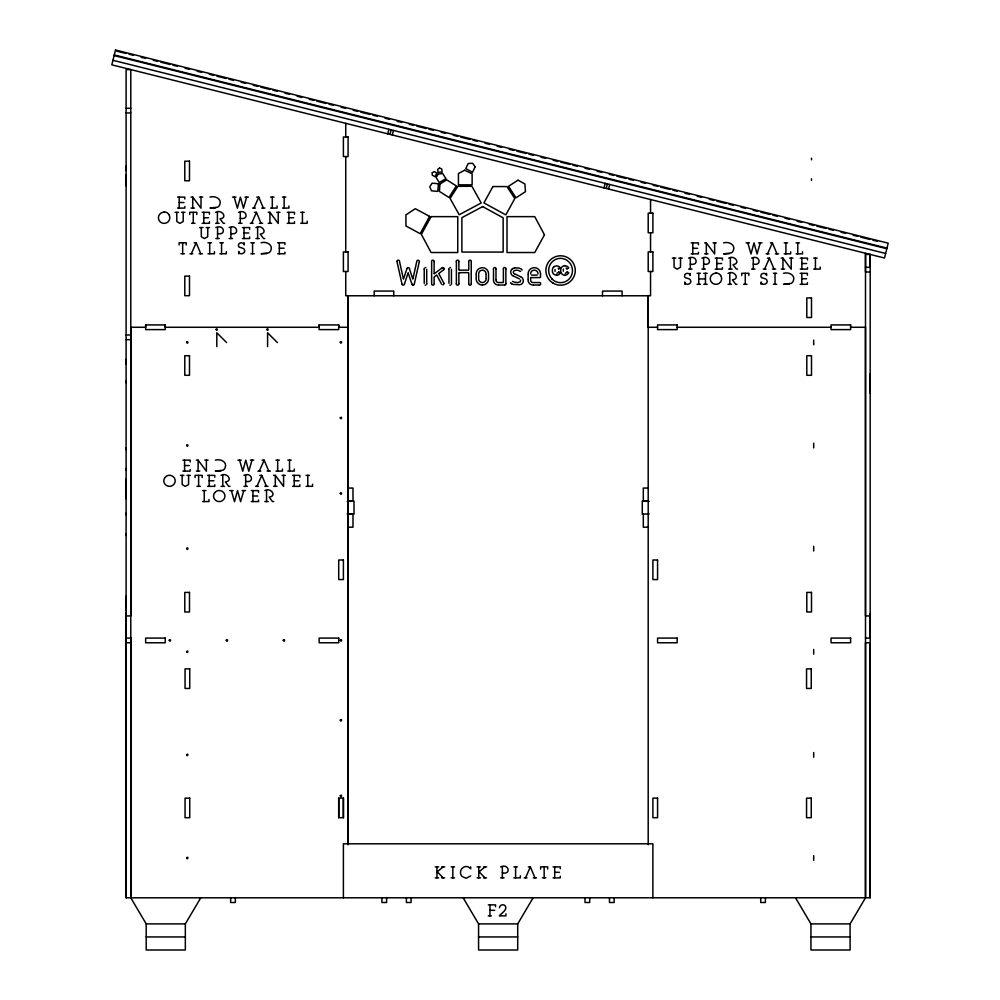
<?xml version="1.0" encoding="UTF-8"?>
<svg xmlns="http://www.w3.org/2000/svg" width="1000" height="1000" viewBox="0 0 1000 1000"><rect width="100%" height="100%" fill="white"/><g stroke="black" fill="none" stroke-linecap="round" stroke-linejoin="round"><path stroke-width="1.5" d="M795.537 897.812L810.95 923.9L810.95 950L850.088 950L850.088 923.9L865.5 897.812L865.5 642.75L870.188 642.75L870.188 897.775L126.1 897.812L126.1 69.588L130.787 69.588L130.787 615.938L126.1 615.938M126.1 185.837L126.1 174.725M126.1 170.487L126.1 166.025M200.75 897.812L185.338 923.9L185.338 950L146.2 950L146.2 923.9L130.787 897.812L130.787 327.275L145.662 327.275L145.662 324.925L165.238 324.925L165.238 327.275L319.137 327.275L319.137 324.925L338.713 324.925L338.713 327.275L348.088 327.275M145.662 324.925L145.662 329.613L165.238 329.613L165.238 324.925M319.137 324.925L319.137 329.613L338.713 329.613L338.713 324.925M338.713 817.7L338.713 798.138L343.4 798.138L343.4 817.7L338.713 817.7L338.713 798.138M345.737 271.512L345.737 295.775L650.55 295.775L650.55 271.512M345.737 251.938L345.737 156.575M345.737 137L345.737 123.362M348.088 843.8L348.088 295.775M648.2 295.775L648.2 327.275L657.575 327.275M652.887 897.812L652.887 843.8L343.4 843.8L343.4 897.812M865.5 253.263L865.5 615.938L870.188 615.938M870.188 613.625L870.188 638.062L865.5 638.062M870.188 393.275L870.188 373.7M870.188 271.988L865.5 271.988L865.5 254.438L870.188 254.438L870.188 267.3L865.5 267.3M488.55 278.863L488.55 278.837A6.175 6.175 0 0 1 482.525 285.038L482.525 285.012M444.025 268.962L443.55 269.925M555.037 269.5L555.025 271.413M499.438 907.812C499.475 905.175 502.912 903.9 504.888 905.425C508.425 909.525 501.238 913.3 499.312 915.875L505.9 915.875L505.9 913.812M412.975 278.587L416.7 261.8M414.4 283.575L419.15 262.225M387.738 133.825L388.875 129.275M390.012 134.388L391.15 129.838M392.287 134.963L393.425 130.412M604 187.887L605.138 183.337M606.275 188.463L607.413 183.912M608.55 189.025L609.688 184.475M246.65 197.113L243.463 208.212L240.413 197.113L237.375 208.212L234.213 197.113M252.025 460.138L248.837 471.238L245.775 460.138L242.75 471.238L239.587 460.138M243.787 490.588L240.613 501.688L237.55 490.588L234.525 501.688L231.35 490.588M760.25 242.887L757.075 253.988L754.013 242.887L750.987 253.988L747.812 242.887M404.525 283.75L408.075 273.05M403.512 278.962L406.85 268.95M191.35 253.75L196.175 242.787L194.15 242.787M253.938 208.075L258.775 197.113L256.75 197.113M251.612 223.3L256.438 212.338L254.412 212.338M259.312 471.1L264.137 460.138L262.113 460.138M256.988 486.325L261.812 475.363L259.788 475.363M767.55 253.85L772.375 242.887L770.35 242.887M764.613 269.075L769.438 258.113L767.412 258.113M525.538 877.85L530.375 866.888L528.35 866.888M558.625 271.837L558.638 271.8A1.938 1.938 0 0 1 556.875 273.188M568.75 272.825L567.725 274.1A3.887 3.887 0 0 1 566.038 274.962L565.062 275.062M463.162 897.812L478.575 923.9L478.575 950L517.712 950L517.712 923.9L533.125 897.812M470.7 875.888L466.2 878.25L462.175 876.525A5.925 5.925 0 0 1 460.513 872.4L460.625 871.225A5.913 5.913 0 0 1 462.175 868.263L463.988 867A5.475 5.475 0 0 1 468.738 867.163L470.688 868.838L470.688 866.875M436.925 872.038L443.212 866.875M478.775 872.038L485.062 866.875M439.15 273.225L443.125 270.238M434.35 273.7L441.812 268.113M434.312 276.837L436.538 275.188M442.038 267.938L442.762 267.7M558.888 268.837L560.025 268.225M567.3 268.8L568.275 268.275M215.675 207.963L209.988 208.075L217.75 207.125A5.325 5.325 0 0 0 219.75 204.688C222.213 198.775 214.838 195.5 209.988 197.087M266.788 253.637L261.1 253.75L268.863 252.812A5.325 5.325 0 0 0 270.863 250.362C273.325 244.45 265.95 241.175 261.1 242.775M729.287 253.738L723.587 253.85L731.35 252.9A5.325 5.325 0 0 0 733.35 250.463C735.812 244.55 728.438 241.275 723.587 242.862M789.262 284.188L783.562 284.3L791.325 283.363A5.325 5.325 0 0 0 793.325 280.912C795.788 275 788.413 271.725 783.562 273.312M221.05 470.988L215.362 471.1L223.113 470.163A5.325 5.325 0 0 0 225.125 467.725C227.587 461.812 220.212 458.537 215.362 460.125M514.637 267.887L518.7 267.987A8.775 8.775 0 0 1 521.112 268.975L521.3 269.088A1.338 1.338 0 0 1 521.987 270.15M442.863 285.012L444.025 283.812A1.25 1.25 0 0 0 443.938 283.275M347.088 501.337L352.987 501.087L352.987 488.05L348.088 488.05M347.987 501.3L354.012 501.05L354.012 514.188L347.987 513.938M649.2 513.888L642.275 514.188L642.275 501.05L648.3 501.3M517.712 282.55L520.2 281.887L520.625 280.062M126.1 108.287L130.787 108.287M126.1 112.975L130.787 112.975M177.55 197.113L184.8 197.113L184.8 198.975M191.012 197.087L192.725 197.087L201.012 208.212L201.012 197.087M199.462 197.087L202.725 197.087M232.5 197.113L235.9 197.113M244.963 197.113L248.375 197.113M270.587 197.087L274 197.087M282.45 197.087L285.85 197.087M179.2 202.525L183.975 202.525M177.55 208.088L184.8 208.088L184.8 206.488M191.012 208.075L194.425 208.075M252.575 208.075L255.4 208.075M261.75 208.075L264.962 208.075M270.587 208.075L277.038 208.075L277.038 206M282.45 208.075L288.9 208.075L288.9 206M175.062 212.338L178.512 212.338M181.575 212.338L184.975 212.338M202.162 212.338L209.412 212.338L209.412 214.2M215.7 212.338C221.537 208.85 228.263 217.887 220 218.85L223.35 223.312L224.587 223.312M238.575 212.338C246.875 208.487 249.438 220.525 240.287 218.287M268.225 212.312L269.925 212.312L278.225 223.438L278.225 212.312M276.675 212.312L279.938 212.312M287.225 212.338L294.475 212.338L294.475 214.2M300.712 212.312L304.125 212.312M203.8 217.75L208.588 217.75M288.875 217.75L293.65 217.75M191.562 223.3L194.975 223.3M202.162 223.312L209.412 223.312L209.412 221.713M215.7 223.312L219.112 223.312M238.575 223.312L241.988 223.312M250.238 223.3L253.075 223.3M259.425 223.3L262.638 223.3M268.225 223.3L271.637 223.3M287.225 223.312L294.475 223.312L294.475 221.713M300.712 223.3L307.175 223.3L307.175 221.225M199.575 227.562L203.025 227.562M206.088 227.562L209.488 227.562M215.85 227.562C224.15 223.713 226.713 235.75 217.55 233.512M229.137 227.562C237.438 223.713 240 235.75 230.85 233.512M242.387 227.562L249.638 227.562L249.638 229.438M255.925 227.562C261.762 224.075 268.488 233.113 260.225 234.075L263.575 238.538L264.812 238.538M244.025 232.975L248.812 232.975M215.85 238.538L219.262 238.538M229.137 238.538L232.55 238.538M242.387 238.538L249.638 238.538L249.638 236.938M255.925 238.538L259.337 238.538M207.987 242.775L211.4 242.775M219.85 242.775L223.263 242.775M250.863 242.775L254.262 242.775M277.675 242.787L284.925 242.787L284.925 244.662M691.162 242.887L698.413 242.887L698.413 244.75M704.625 242.862L706.325 242.862L714.625 253.988L714.625 242.862M713.075 242.862L716.325 242.862M746.112 242.887L749.5 242.887M758.562 242.887L761.975 242.887M784.188 242.862L787.6 242.862M796.05 242.862L799.463 242.862M279.325 248.2L284.1 248.2M692.8 248.3L697.588 248.3M180.963 253.75L184.375 253.75M189.975 253.75L192.812 253.75M199.163 253.75L202.375 253.75M207.987 253.75L214.45 253.75L214.45 251.675M219.85 253.75L226.312 253.75L226.312 251.675M250.863 253.75L254.262 253.75M277.675 253.762L284.925 253.762L284.925 252.162M691.162 253.863L698.413 253.863L698.413 252.262M704.625 253.85L708.025 253.85M766.175 253.85L769.013 253.85M775.362 253.85L778.575 253.85M784.188 253.85L790.65 253.85L790.65 251.775M796.05 253.85L802.5 253.85L802.5 251.775M672.35 258.113L675.8 258.113M678.863 258.113L682.262 258.113M688.625 258.113C696.925 254.262 699.488 266.3 690.325 264.062M701.912 258.113C710.212 254.262 712.775 266.3 703.625 264.062M715.163 258.113L722.412 258.113L722.412 259.975M728.7 258.113C734.538 254.625 741.275 263.663 733.012 264.625L736.363 269.088L737.588 269.088M751.587 258.113C759.875 254.262 762.45 266.3 753.288 264.062M781.225 258.087L782.938 258.087L791.225 269.212L791.225 258.087M789.675 258.087L792.938 258.087M800.225 258.113L807.475 258.113L807.475 259.975M813.725 258.087L817.125 258.087M716.812 263.525L721.587 263.525M801.875 263.525L806.65 263.525M688.625 269.088L692.038 269.088M701.912 269.088L705.325 269.088M715.163 269.088L722.412 269.088L722.412 267.488M728.7 269.088L732.113 269.088M751.587 269.088L755 269.088M763.25 269.075L766.075 269.075M772.425 269.075L775.638 269.075M781.225 269.075L784.638 269.075M800.225 269.088L807.475 269.088L807.475 267.488M813.725 269.075L820.175 269.075L820.175 267M459.263 270.175L468.363 270.175M459.263 272.65L468.363 272.65M697.062 273.312L700.462 273.312M703.75 273.312L707.163 273.312M728.088 273.337C733.925 269.85 740.65 278.888 732.387 279.85L735.738 284.312L736.975 284.312M773.337 273.312L776.725 273.312M800.15 273.337L807.387 273.337L807.387 275.2M531.425 275.125L537.212 275.125M531.013 277.6L540.1 277.6M801.787 278.75L806.575 278.75M698.763 278.925L705.462 278.925M498.688 282.55L503.15 282.55M533.7 282.55L538.65 282.55M697.062 284.3L700.462 284.3M703.75 284.3L707.163 284.3M728.088 284.312L731.488 284.312M743.587 284.3L746.988 284.3M773.337 284.3L776.725 284.3M800.15 284.312L807.387 284.312L807.387 282.712M498.825 285.012L504.237 285.012M533.7 285.012L538.65 285.012M677.15 327.275L831.05 327.275M850.625 327.275L865.5 327.275L865.5 897.812M126.1 334.988L130.787 334.988M126.1 339.675L130.787 339.675M182.925 460.138L190.175 460.138L190.175 462.013M196.388 460.125L198.088 460.125L206.388 471.238L206.388 460.125M204.838 460.125L208.1 460.125M237.875 460.138L241.275 460.138M250.338 460.138L253.738 460.138M275.963 460.125L279.363 460.125M287.812 460.125L291.225 460.125M184.575 465.562L189.35 465.562M196.388 471.1L199.8 471.1M257.95 471.1L260.775 471.1M267.125 471.1L270.338 471.1M275.963 471.1L282.413 471.1L282.413 469.038M287.812 471.1L294.275 471.1L294.275 469.038M182.925 471.125L190.175 471.125L190.175 469.525M180.438 475.363L183.888 475.363M186.95 475.363L190.338 475.363M207.537 475.363L214.775 475.363L214.775 477.238M221.075 475.363C226.912 471.887 233.637 480.925 225.375 481.887L228.725 486.35L229.963 486.35M243.95 475.363C252.25 471.525 254.812 483.562 245.662 481.325M273.6 475.35L275.3 475.35L283.6 486.463L283.6 475.35M282.05 475.35L285.3 475.35M292.6 475.363L299.85 475.363L299.85 477.238M306.087 475.35L309.5 475.35M209.175 480.788L213.962 480.788M294.237 480.788L299.025 480.788M196.938 486.325L200.35 486.325M207.537 486.35L214.775 486.35L214.775 484.75M221.075 486.35L224.475 486.35M243.95 486.35L247.362 486.35M255.613 486.325L258.45 486.325M264.8 486.325L268.012 486.325M273.6 486.325L277.013 486.325M292.6 486.35L299.85 486.35L299.85 484.75M306.087 486.325L312.55 486.325L312.55 484.263M648.2 488.05L643.312 488.05L643.312 501.087L649.2 501.337M202.55 490.575L205.963 490.575M229.65 490.588L233.05 490.588M242.1 490.588L245.512 490.588M251.3 490.588L258.55 490.588L258.55 492.463M264.837 490.588C270.675 487.113 277.4 496.15 269.137 497.113L272.488 501.575L273.725 501.575M252.938 496.012L257.725 496.012M202.55 501.55L209 501.55L209 499.487M251.3 501.575L258.55 501.575L258.55 499.975M264.837 501.575L268.25 501.575M348.088 527.188L352.987 527.188L352.987 514.138L347.088 513.888M648.2 527.188L643.312 527.188L643.312 514.138M126.1 638.088L130.787 638.088M126.1 642.775L130.787 642.775M435.238 866.875L438.638 866.875M441.7 866.875L444.787 866.875M451.138 866.875L454.538 866.875M477.075 866.875L480.475 866.875M483.537 866.875L486.625 866.875M500.65 866.888C508.95 863.037 511.512 875.088 502.35 872.837M513.9 866.875L517.3 866.875M553.05 866.888L560.3 866.888L560.3 868.763M554.7 872.312L559.475 872.312M435.238 877.85L438.638 877.85M441.6 877.85L444.65 877.85M451.138 877.85L454.538 877.85M477.075 877.85L480.475 877.85M483.45 877.85L486.488 877.85M500.65 877.862L504.062 877.862M513.9 877.85L520.35 877.85L520.35 875.775M524.175 877.85L527 877.85M533.35 877.85L536.562 877.85M542.463 877.85L545.875 877.85M553.05 877.862L560.3 877.862L560.3 876.263M488.3 904.887L495.55 904.887L495.55 906.775M489.95 910.312L494.725 910.312M488.3 915.863L491.35 915.863M146.2 923.9L185.338 923.9M478.575 923.9L517.712 923.9M810.95 923.9L850.088 923.9M146.2 936.95L185.338 936.95M478.575 936.95L517.712 936.95M810.95 936.95L850.088 936.95M564.925 265.875L566.5 266.1A3.787 3.787 0 0 1 568.375 267.425L568.737 268.012M517.487 282.55L514.325 282.1M482.275 285.012L482.225 285.012A6.188 6.188 0 0 1 476.163 278.938M520.6 271.413L520.225 271.312A7.338 7.338 0 0 0 516.375 270.175L514.1 270.625L513.288 271.988A1.863 1.863 0 0 0 513.337 272.587M116.825 51.175L125.913 53.45M128.95 54.2L133.488 55.338M141.062 57.237L145.612 58.375M153.188 60.263L157.738 61.4M160.763 62.162L169.85 64.425M172.887 65.188L177.425 66.325M185 68.213L189.55 69.35M197.125 71.25L201.675 72.387M209.25 74.275L213.787 75.412M216.825 76.175L225.912 78.45M228.938 79.2L233.487 80.337M241.062 82.238L245.613 83.375M253.188 85.262L257.725 86.4M260.763 87.163L269.85 89.425M272.875 90.188L277.425 91.325M285 93.212L289.55 94.35M297.125 96.25L301.663 97.387M309.237 99.275L313.788 100.412M316.812 101.175L325.913 103.45M328.938 104.2L333.488 105.337M341.062 107.238L345.6 108.362M353.175 110.262L357.725 111.4M360.75 112.15L369.837 114.425M372.875 115.188L377.425 116.325M384.988 118.212L389.538 119.35M397.113 121.25L401.662 122.387M409.237 124.275L413.775 125.412M416.812 126.175L425.9 128.438M428.925 129.2L433.475 130.338M441.05 132.225L445.6 133.363M453.175 135.262L457.713 136.4M460.75 137.15L469.837 139.425M472.863 140.188L477.413 141.325M484.988 143.212L489.538 144.35M497.113 146.25L501.65 147.375M509.225 149.275L513.775 150.412M516.8 151.175L525.9 153.438M528.925 154.2L533.475 155.338M541.05 157.225L545.588 158.363M553.162 160.263L557.712 161.4M560.737 162.15L569.837 164.425M572.863 165.188L577.413 166.325M584.987 168.212L589.525 169.35M597.1 171.25L601.65 172.375M609.225 174.275L613.775 175.413M616.8 176.163L625.887 178.438M628.925 179.2L633.462 180.338M641.038 182.225L645.588 183.363M653.162 185.263L657.712 186.4M660.738 187.15L669.825 189.425M672.862 190.188L677.4 191.312M684.975 193.212L689.525 194.35M697.1 196.238L701.65 197.375M709.225 199.275L713.763 200.413M716.8 201.163L725.888 203.438M728.913 204.2L733.462 205.338M741.038 207.225L745.588 208.363M753.162 210.263L757.7 211.388M760.738 212.15L769.825 214.425M772.85 215.188L777.4 216.312M784.975 218.212L789.525 219.35M797.1 221.238L801.637 222.375M809.212 224.275L813.763 225.413M816.787 226.163L825.888 228.438M828.913 229.2L833.462 230.338M841.038 232.225L845.575 233.363M853.15 235.263L857.7 236.388M860.725 237.15L869.825 239.425M872.85 240.175L877.4 241.312M114.262 54.962L886.963 248.137M114.125 55.538L886.812 248.713M112.938 60.287L885.625 253.463M513.325 281.725L512.55 281.413M513.513 276.05L519.45 278.9M514.525 273.788L520.5 276.675M558.987 271.988L560.1 272.587M567.425 272.025L568.387 272.562M511.512 283.65L511.538 283.675A1.325 1.325 0 0 1 510.775 282.562M761.15 283.012C763.225 286.087 769 283.363 766.725 279.887A2.775 2.775 0 0 0 765.175 278.788L761.688 277.688A2.075 2.075 0 0 1 760.913 276.488C760.075 273.2 765.438 272.062 766.562 275.012M684.8 283.012C686.862 286.087 692.638 283.363 690.362 279.887A2.775 2.775 0 0 0 688.812 278.788L685.325 277.688A2.075 2.075 0 0 1 684.562 276.488C683.713 273.2 689.087 272.062 690.2 275.012M238.688 252.463C240.75 255.538 246.525 252.812 244.25 249.338A2.775 2.775 0 0 0 242.712 248.238L239.213 247.138A2.075 2.075 0 0 1 238.45 245.95C237.613 242.662 242.975 241.513 244.088 244.462M277.387 342.575L267.587 332.775L267.587 346.637M226.612 342.575L216.812 332.775L216.812 346.637M479.3 872.038L485.062 877.85M437.463 872.038L443.212 877.85M720.65 275.663L721.175 276.613A5.475 5.475 0 0 1 720.65 281.9A5.7 5.7 0 0 1 711.287 281.913A5.463 5.463 0 0 1 710.725 276.625L711.263 275.663A5.713 5.713 0 0 1 715.962 273.175M168.812 214.662L169.338 215.613A5.475 5.475 0 0 1 168.812 220.9A5.7 5.7 0 0 1 164.125 223.363A5.725 5.725 0 0 1 159.412 220.9A5.463 5.463 0 0 1 158.887 215.625L159.425 214.662A5.713 5.713 0 0 1 164.125 212.175M438.85 273.75L443.775 282.975M436.85 275.287L441.575 284.137M772.375 242.887L776.988 253.85M769.438 258.113L774.05 269.075M258.775 197.113L263.387 208.075M256.438 212.338L261.05 223.3M530.375 866.888L534.987 877.85M196.175 242.787L200.787 253.75M264.137 460.138L268.75 471.1M261.812 475.363L266.425 486.325M761.737 283.587L761.15 282.013L761.15 284.312M685.387 283.587L684.8 282.013L684.8 284.312M239.275 253.038L238.688 251.462L238.688 253.762M409.462 268.95L412.788 278.938M408.212 273.038L411.788 283.75M397.137 262.213L401.887 283.538M399.588 261.812L403.325 278.637M563.325 271.188L563.35 269.575A2.125 2.125 0 0 1 563.387 269.15M488.55 273.888L488.55 273.637A6.162 6.162 0 0 0 482.663 267.675L482.25 267.7A6.2 6.2 0 0 0 476.163 273.812M870.188 254.438L870.188 897.775M815.425 258.087L815.425 269.075M813.688 340.087L813.688 344.775M813.688 443.2L813.688 447.887M813.688 546.312L813.688 551M813.688 649.425L813.688 654.112M813.688 752.537L813.688 757.225M813.688 855.65L813.688 860.337M811.5 158.188L811.5 159.825M811.5 178.825L811.5 180.45M801.875 258.113L801.875 269.088M801.787 273.337L801.787 284.312M797.75 242.862L797.75 253.85M785.9 242.862L785.9 253.85M782.938 258.087L782.938 269.075M775.037 273.312L775.037 284.3M766.562 273.35L766.562 275.525M765.413 897.812L765.413 902.5L760.725 902.5L760.725 897.812M753.288 258.113L753.288 269.088M748.838 275.512L748.838 273.312L741.725 273.312L741.725 275.512M745.275 273.312L745.275 284.3M730.4 258.113L730.4 269.088M729.788 273.337L729.788 284.312M716.812 258.113L716.812 269.088M706.325 242.862L706.325 253.85M705.462 273.312L705.462 284.3M703.625 258.113L703.625 269.088M698.763 273.312L698.763 284.3M692.8 242.887L692.8 253.863M690.325 258.113L690.325 269.088M690.2 273.35L690.2 275.525M680.575 258.113L680.475 267.325L677.175 269.15L674.112 267.288L674.038 258.113M650.55 199.513L650.55 213.162M650.55 232.738L650.55 251.938M648.2 295.363L648.2 844.775M622.1 295.775L622.1 291.087L602.525 291.087L602.525 295.775M614.163 897.812L614.163 902.5L609.475 902.5L609.475 897.812M589.7 897.812L589.7 902.5L585.013 902.5L585.013 897.812M554.7 866.888L554.7 877.862M547.712 869.062L547.712 866.875L540.6 866.875L540.6 869.062M544.15 866.875L544.15 877.85M540.5 274.175L540.5 277.3M530.612 278.175L530.612 279.5M528.138 274.5L528.138 279.45M515.6 866.875L515.6 877.85M505.875 269.237L505.875 283.488M503.4 269.262L503.4 282.225M502.35 866.888L502.35 877.862M495.975 269.35L495.975 279.662M493.5 269.35L493.5 279.65M489.95 904.887L489.95 915.863M488.55 274.5L488.55 278.2M486.075 274.513L486.075 278.225M478.775 866.875L478.775 877.85M478.65 274.5L478.65 278.2M476.175 274.513L476.175 278.225M471.238 261.688L471.238 283.612M468.762 262.013L468.762 269.688M468.762 273L468.762 283.438M458.862 262.013L458.862 269.688M458.862 273L458.862 283.438M456.388 261.688L456.388 283.612M452.837 866.875L452.837 877.85M451.438 269.413L451.438 283.3M448.963 269.425L448.963 283.312M436.925 866.875L436.925 877.85M434.125 261.725L434.125 273.65M434.125 277.438L434.125 283.337M431.65 262.025L431.65 283.288M426.7 269.413L426.7 283.3M424.225 269.425L424.225 283.312M411.075 897.812L411.075 902.5L406.388 902.5L406.388 897.812M393.762 295.775L393.762 291.087L374.188 291.087L374.188 295.775M386.6 897.812L386.6 902.5L381.912 902.5L381.912 897.812M348.088 295.538L348.088 844.775M343.4 798.138L343.4 817.7M307.787 475.35L307.787 486.325M302.425 212.312L302.425 223.3M294.237 475.363L294.237 486.35M289.525 460.125L289.525 471.1M288.875 212.338L288.875 223.312M284.15 197.087L284.15 208.075M279.325 242.787L279.325 253.762M277.663 460.125L277.663 471.1M275.3 475.35L275.3 486.325M272.288 197.087L272.288 208.075M269.925 212.312L269.925 223.3M266.537 490.588L266.537 501.575M257.625 227.562L257.625 238.538M252.938 490.588L252.938 501.575M252.575 242.775L252.575 253.75M245.662 475.363L245.662 486.35M244.088 242.8L244.088 244.975M244.025 227.562L244.025 238.538M240.287 212.338L240.287 223.312M235.35 897.812L235.35 902.5L230.662 902.5L230.662 897.812M230.85 227.562L230.85 238.538M222.775 475.363L222.775 486.35M221.562 242.775L221.562 253.75M217.55 227.562L217.55 238.538M217.4 212.338L217.4 223.312M209.7 242.775L209.7 253.75M209.175 475.363L209.175 486.35M207.8 227.562L207.688 236.775L204.4 238.6L201.337 236.737L201.262 227.562M204.25 490.575L204.25 501.55M203.8 212.338L203.8 223.312M202.188 477.55L202.188 475.35L195.075 475.35L195.075 477.55M198.625 475.35L198.625 486.325M198.088 460.125L198.088 471.1M196.812 214.513L196.812 212.312L189.7 212.312L189.7 214.513M193.25 212.312L193.25 223.3M192.725 197.087L192.725 208.075M188.65 475.363L188.55 484.588L185.263 486.413L182.2 484.55L182.125 475.363M186.225 244.963L186.225 242.775L179.112 242.775L179.112 244.963M184.575 460.138L184.575 471.125M183.275 212.338L183.175 221.55L179.887 223.375L176.825 221.513L176.75 212.338M182.662 242.775L182.662 253.75M179.2 197.113L179.2 208.088M130.787 637.475L130.787 897.812M126.1 359.462L126.1 364.15M126.1 381.05L126.1 382.688M126.1 447.95L126.1 449.588M126.1 468.587L126.1 470.213M126.1 479.1L126.1 498.675M126.1 513.162L126.1 514.8M126.1 533.8L126.1 535.425M126.1 596.188L126.1 610.05M126.1 612.4L126.1 897.812M715.987 272.962A5.7 5.7 0 0 1 720.675 275.45M164.137 211.912A5.725 5.725 0 0 1 168.837 214.412M416.775 261.212A1.325 1.325 0 0 1 419.387 261.488M414.35 283.988A1.325 1.325 0 0 1 413.1 285.113M413.038 285.138A1.475 1.475 0 0 1 411.887 283.962M404.538 283.975A1.425 1.425 0 0 1 401.75 284.012M396.863 261.5A1.363 1.363 0 0 1 399.562 261.25M406.763 268.663A1.45 1.45 0 0 1 409.562 268.65M424.087 268.938A1.363 1.363 0 0 1 424.15 268.562M425.1 267.613A1.363 1.363 0 0 1 425.838 267.625M426.838 283.775A1.363 1.363 0 0 1 426.775 284.163M425.85 285.087A1.363 1.363 0 0 1 425.1 285.1M434.25 283.788A1.363 1.363 0 0 1 432.9 285.138A1.363 1.363 0 0 1 431.525 283.825M431.538 261.5A1.35 1.35 0 0 1 432.887 260.163A1.35 1.35 0 0 1 434.237 261.5M442.837 267.562A1.388 1.388 0 0 1 444.162 268.888M448.837 268.938A1.363 1.363 0 0 1 448.888 268.562M449.837 267.625A1.363 1.363 0 0 1 450.575 267.625M451.575 283.775A1.363 1.363 0 0 1 451.512 284.163M450.588 285.087A1.363 1.363 0 0 1 449.837 285.1M458.988 283.788A1.363 1.363 0 0 1 457.625 285.138A1.363 1.363 0 0 1 456.262 283.788M456.262 261.512A1.363 1.363 0 0 1 457.625 260.15A1.363 1.363 0 0 1 458.988 261.512M468.638 261.525A1.363 1.363 0 0 1 470 260.15A1.363 1.363 0 0 1 471.362 261.512M471.362 283.788A1.363 1.363 0 0 1 470 285.138A1.363 1.363 0 0 1 468.638 283.788M486.1 278.837A3.725 3.725 0 0 1 482.375 282.562A3.725 3.725 0 0 1 478.638 278.85M478.638 273.888A3.725 3.725 0 0 1 482.362 270.163A3.725 3.725 0 0 1 486.087 273.863M503.275 268.913A1.363 1.363 0 0 1 504.65 267.575A1.363 1.363 0 0 1 506 268.938M506.012 283.812A1.363 1.363 0 0 1 504.65 285.15M498.438 285.062A4.975 4.975 0 0 1 493.45 280.087M493.375 268.925A1.363 1.363 0 0 1 494.738 267.575A1.363 1.363 0 0 1 496.1 268.938M498.413 282.55A2.487 2.487 0 0 1 495.975 280.087M513.263 276.025A4.45 4.45 0 0 1 510.712 272.05A3.987 3.987 0 0 1 512.537 268.688M512.587 268.712A5.95 5.95 0 0 1 514.637 267.9M514.25 273.712A1.863 1.863 0 0 1 513.925 273.488M520.763 276.7A4.45 4.45 0 0 1 523.3 280.663A4 4 0 0 1 521.475 284.137A5.825 5.825 0 0 1 519.75 284.75L513.2 284.4A9.4 9.4 0 0 1 511.538 283.675M533.088 282.562A2.462 2.462 0 0 1 530.638 280.113M539.275 282.425A1.363 1.363 0 0 1 540.638 283.788A1.363 1.363 0 0 1 539.275 285.15M533.088 285.062A4.988 4.988 0 0 1 528.075 280.075M528.1 273.888A6.225 6.225 0 0 1 534.325 267.65A6.225 6.225 0 0 1 540.55 273.888M530.588 273.875A3.725 3.725 0 0 1 534.325 270.163A3.725 3.725 0 0 1 538.05 273.875M564.9 265.587A4.537 4.537 0 0 0 560.7 270.462L560.688 270.525A4.625 4.625 0 0 0 564.987 275.4M567.013 271.825A2 2 0 0 1 565.25 273.212M566.062 268.05A1.925 1.925 0 0 1 566.788 269.05M553.625 267.162A4.275 4.275 0 0 1 560.388 268.012M553.513 267.075A4.775 4.775 0 0 0 552.4 270.312L552.375 270.9A4.662 4.662 0 0 0 553.462 273.9A4.3 4.3 0 0 0 556.625 275.038M560.487 272.812A4.525 4.525 0 0 1 556.65 275.175M558.15 268.188A1.988 1.988 0 0 1 558.7 268.962M432.287 172.75L432.2 175.1L434.975 176.713L436.825 173.05L434.25 171.562L432.287 172.75M439.9 184.025L439.425 191.438L448.975 197.488L456.3 185.912L446.763 179.862L439.9 184.025M438.462 183.738L437.788 191.388L431.475 190.837L429.738 186.775L432.125 183.188L438.462 183.738M186.612 342.225C187.6 345.337 189.025 340.025 186.612 342.225M186.612 445.337C187.6 448.45 189.025 443.137 186.612 445.337M169.237 640.225C170.238 643.337 171.663 638.025 169.237 640.225M186.612 548.45C187.6 551.562 189.025 546.25 186.612 548.45M216.025 329.4C217.025 332.512 218.45 327.2 216.025 329.4M186.612 651.562C187.6 654.675 189.025 649.362 186.612 651.562M186.612 754.663C187.6 757.788 189.025 752.475 186.612 754.663M186.612 857.775C187.6 860.9 189.025 855.588 186.612 857.775M266.8 329.4C267.787 332.512 269.212 327.2 266.8 329.4M226.25 640.225C227.25 643.337 228.675 638.025 226.25 640.225M283.263 640.225C284.262 643.337 285.675 638.025 283.263 640.225M340.262 342.163C341.262 345.275 342.688 339.963 340.262 342.163M340.262 417.75C341.262 420.863 342.688 415.55 340.262 417.75M340.262 493.338C341.262 496.45 342.688 491.138 340.262 493.338M340.262 640.225C341.262 643.337 342.688 638.025 340.262 640.225M340.262 720.113C341.262 723.225 342.688 717.913 340.262 720.113M340.262 795.7C341.262 798.812 342.688 793.5 340.262 795.7M115.512 50L111.8 64.837L884.488 258.012L888.2 243.175L115.512 50M475.138 166.762L472.512 172.275L465.763 168.588L468.2 163.475L472.6 163.263L475.138 166.762M429.55 216.388L420.2 233.688L405.95 225.987L405.887 214.913L415.3 208.7L429.55 216.388M431.087 216.637L421.375 234.363L431.087 252.525L457.75 252.525L457.75 216.637L431.087 216.637M544.462 234.8L534.763 252.525L507.013 252.525L507.013 216.637L534.75 216.637L544.462 234.8M492.912 186.55L483.925 202.9L505.825 214.887L514.788 198.575L506.962 186.575L492.912 186.55M164.8 477.7L164.275 478.65A5.463 5.463 0 0 0 164.8 483.938A5.7 5.7 0 0 0 174.188 483.938A5.475 5.475 0 0 0 174.713 478.65L174.188 477.7A5.713 5.713 0 0 0 164.8 477.7M214.55 492.925L214.013 493.875A5.463 5.463 0 0 0 214.55 499.162A5.7 5.7 0 0 0 223.938 499.162A5.475 5.475 0 0 0 224.462 493.875L223.938 492.925A5.713 5.713 0 0 0 214.55 492.925M438.2 174.075L436.15 177.6L439.275 182.525L445.938 178.675L442.663 173.512L438.2 174.075M457.825 186.363L450.087 198.412L459.2 214.75L481.213 202.975L471.887 186.25L457.825 186.363M439.575 168.075L437.663 169.425L438.013 172.262L442.113 172.05L441.712 168.912L439.575 168.075M518.025 180.162L508.537 186.287L515.962 197.8L525.462 191.675L524.913 183.975L518.025 180.162M464.625 170.225L458.425 173.538L458.425 184.838L472.125 184.838L472.125 173.8L464.625 170.225M482.638 206.588L461.9 217.675L461.9 252.075L503.15 252.075L503.15 217.812L482.638 206.588M348.088 137L343.4 137L343.4 156.575L348.088 156.575L348.088 137M189.488 161.188L184.788 161.188L184.788 180.763L189.488 180.763L189.488 161.188M652.887 213.162L648.2 213.162L648.2 232.738L652.887 232.738L652.887 213.162M348.088 251.938L343.4 251.938L343.4 271.512L348.088 271.512L348.088 251.938M652.887 251.938L648.2 251.938L648.2 271.512L652.887 271.512L652.887 251.938M189.488 276.112L184.788 276.112L184.788 295.688L189.488 295.688L189.488 276.112M811.5 297.938L806.8 297.938L806.8 317.512L811.5 317.512L811.5 297.938M677.15 324.925L657.575 324.925L657.575 329.613L677.15 329.613L677.15 324.925M850.625 324.925L831.05 324.925L831.05 329.613L850.625 329.613L850.625 324.925M189.488 355.712L184.788 355.712L184.788 375.288L189.488 375.288L189.488 355.712M811.5 355.712L806.8 355.712L806.8 375.288L811.5 375.288L811.5 355.712M343.4 560L338.713 560L338.713 579.575L343.4 579.575L343.4 560M657.575 560L652.887 560L652.887 579.575L657.575 579.575L657.575 560M189.488 592.413L184.788 592.413L184.788 611.987L189.488 611.987L189.488 592.413M811.5 592.413L806.8 592.413L806.8 611.987L811.5 611.987L811.5 592.413M165.238 638.088L145.662 638.088L145.662 642.775L165.238 642.775L165.238 638.088M338.713 638.088L319.137 638.088L319.137 642.775L338.713 642.775L338.713 638.088M677.15 638.088L657.575 638.088L657.575 642.775L677.15 642.775L677.15 638.088M850.625 638.088L831.05 638.088L831.05 642.775L850.625 642.775L850.625 638.088M189.737 668.875L185.05 668.875L185.05 688.45L189.737 688.45L189.737 668.875M811.237 668.875L806.55 668.875L806.55 688.45L811.237 688.45L811.237 668.875M189.737 798.138L185.05 798.138L185.05 817.7L189.737 817.7L189.737 798.138M657.575 798.138L652.887 798.138L652.887 817.7L657.575 817.7L657.575 798.138M811.237 798.138L806.55 798.138L806.55 817.7L811.237 817.7L811.237 798.138M553.212 283.225A14.712 14.712 0 0 0 575.275 270.5A14.712 14.712 0 0 0 553.225 257.75A14.712 14.712 0 0 0 553.212 283.225M552 279.075A11.975 11.975 0 0 0 569.125 279.05A12.325 12.325 0 0 0 569.05 262.087A11.65 11.65 0 0 0 552.2 261.788A12.35 12.35 0 0 0 552.075 279"/></g></svg>
